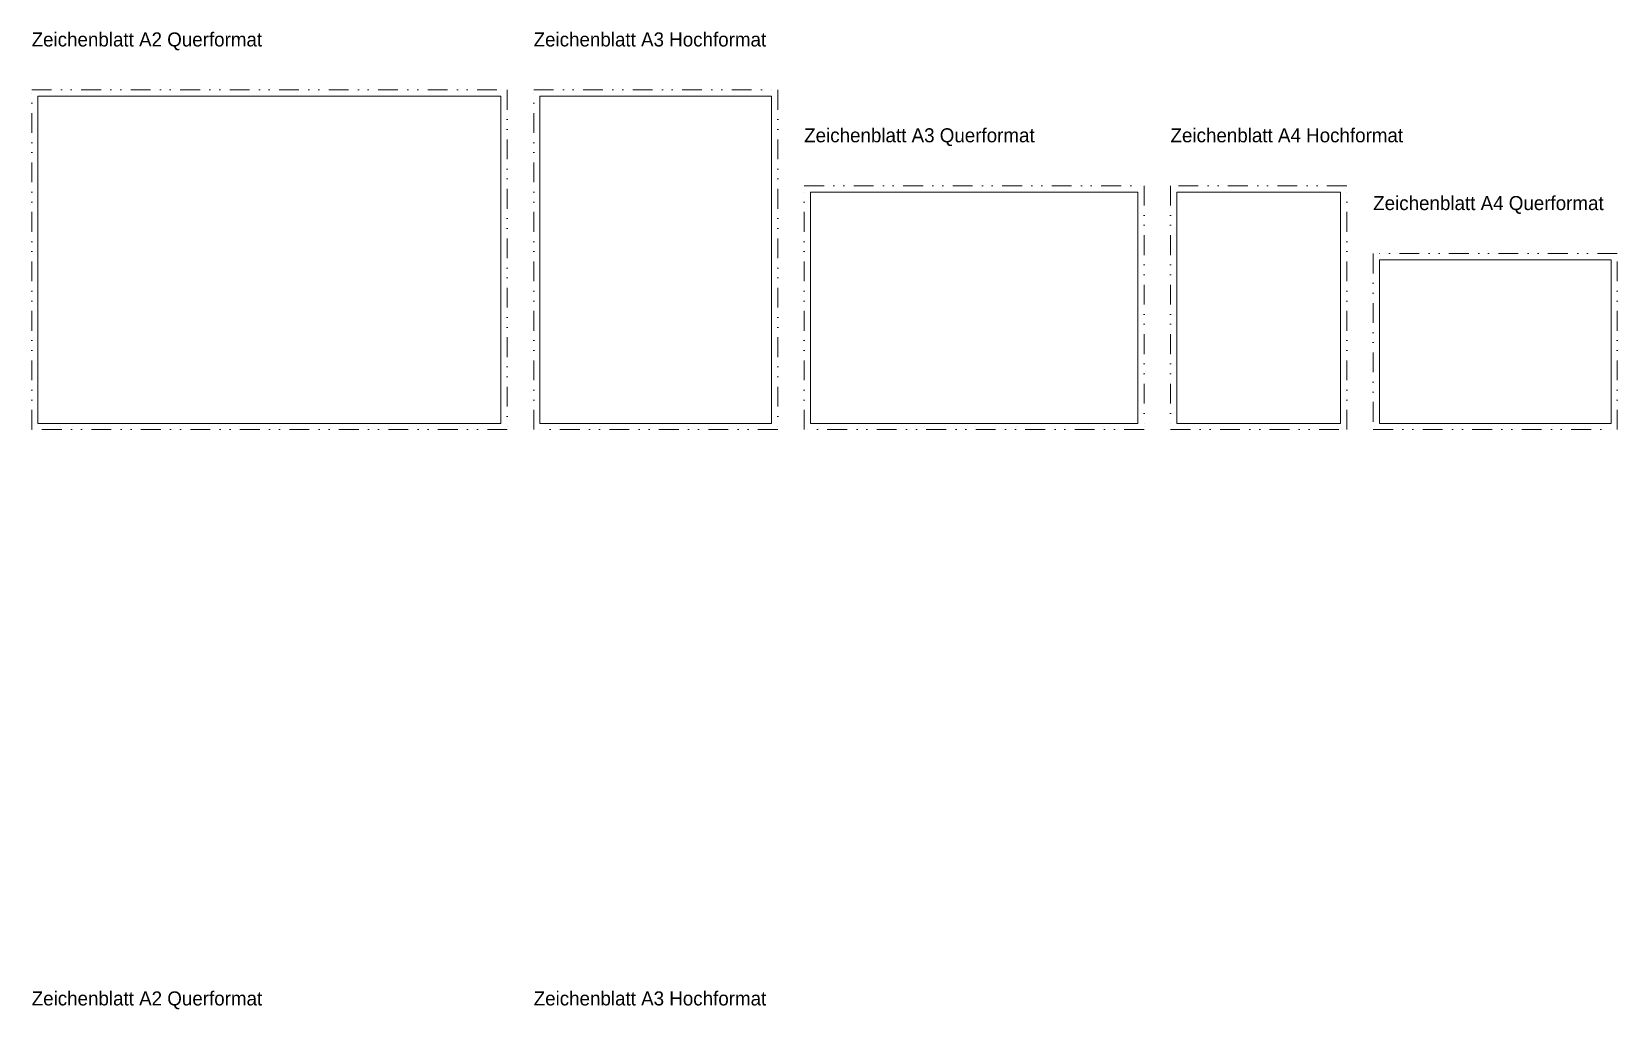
# Model space of a CAD drawing. Header units: millimetres. Extents: x -2160 to 2026, y -3062 to 969.
# Drawn here: x -8 to 2026, y -752 to 503 of the extents above; entities that cross this region are included whole.
import ezdxf
from ezdxf.enums import TextEntityAlignment as Align

# ---------------------------------------------------------------- set-up
doc = ezdxf.new("R2010")
doc.units = ezdxf.units.MM
doc.linetypes.add('DIVIDEX2', pattern=[63.5, 25.4, -12.65, 0.1, -12.6, 0.1, -12.65])
for name, color, linetype, lineweight, true_color in [('Blattformate', 2, 'Continuous', 5, 0xffff00), ('Legende', 7, 'Continuous', 5, 0x000000), ('unbeschnitten', 7, 'DIVIDEX2', 0, 0x000000)]:
    doc.layers.add(name, color=color, linetype=linetype, lineweight=lineweight, true_color=true_color)
doc.styles.add('textstyle212', font='')
doc.styles.add('textstyle216', font='')
doc.styles.add('textstyle220', font='')
doc.styles.add('textstyle221', font='')
doc.styles.add('textstyle223', font='')
doc.styles.add('textstyle228', font='')
doc.styles.add('textstyle229', font='')
doc.styles.get('textstyle212').set_extended_font_data('TGL 31034-1')
doc.styles.get('textstyle216').set_extended_font_data('TGL 31034-1')
doc.styles.get('textstyle220').set_extended_font_data('TGL 31034-1')
doc.styles.get('textstyle221').set_extended_font_data('TGL 31034-1')
doc.styles.get('textstyle223').set_extended_font_data('TGL 31034-1')
doc.styles.get('textstyle228').set_extended_font_data('TGL 31034-1')
doc.styles.get('textstyle229').set_extended_font_data('TGL 31034-1')

msp = doc.modelspace()

# ---------------------------------------------------------------- linework, layer by layer
at = {"layer": 'Blattformate'}
for p, q in [((0, 0), (0, 420)), ((0, 420), (594, 420)), ((594, 0), (594, 420)), ((644, 0), (644, 420)), ((644, 420), (941, 420)), ((941, 0), (941, 420)), ((991.1, 0), (991.1, 297)), ((991.1, 297), (1411.1, 297)), ((1411.1, 0), (1411.1, 297)), ((1461.1, 0), (1461.1, 297)), ((1461.1, 297), (1671.1, 297)), ((1671.1, 0), (1671.1, 297)), ((2018.1, 210), (1721.1, 210)), ((1721.1, 210), (1721.1, 0)), ((2018.1, 0), (2018.1, 210)), ((0, 0), (594, 0)), ((644, 0), (941, 0)), ((991.1, 0), (1411.1, 0)), ((1461.1, 0), (1671.1, 0)), ((1721.1, 0), (2018.1, 0))]:
    msp.add_line(p, q, dxfattribs=at)
at = {"layer": 'unbeschnitten'}
for p, q in [((-8, 428), (602, 428)), ((-8, -8), (-8, 428)), ((602, 428), (602, -8)), ((636, 428), (949, 428)), ((636, -8), (636, 428)), ((949, 428), (949, -8)), ((983.1, 305), (1419.1, 305)), ((983.1, -8), (983.1, 305)), ((1419.1, 305), (1419.1, -8)), ((1679.1, 305), (1453.1, 305)), ((1453.1, 305), (1453.1, -8)), ((1679.1, -8), (1679.1, 305)), ((2026.1, 218), (1713.1, 218)), ((1713.1, 218), (1713.1, -8)), ((2026.1, -8), (2026.1, 218)), ((602, -8), (-8, -8)), ((949, -8), (636, -8)), ((1419.1, -8), (983.1, -8)), ((1453.1, -8), (1679.1, -8)), ((1713.1, -8), (2026.1, -8))]:
    msp.add_line(p, q, dxfattribs=at)

# ---------------------------------------------------------------- texts
at = {"layer": 'Legende'}
for s, style, p in [('Zeichenblatt A2 Querformat', 'textstyle212', (-8.1, 501.8)), ('Zeichenblatt A3 Hochformat', 'textstyle228', (635.9, 501.8)), ('Zeichenblatt A3 Querformat', 'textstyle221', (983, 378.8)), ('Zeichenblatt A4 Hochformat', 'textstyle220', (1453, 378.8)), ('Zeichenblatt A4 Querformat', 'textstyle223', (1713, 291.8)), ('Zeichenblatt A2 Querformat', 'textstyle216', (-8, -729)), ('Zeichenblatt A3 Hochformat', 'textstyle229', (636, -729))]:
    msp.add_text(s, height=18, dxfattribs=dict(at, style=style)).set_placement(p, align=Align.TOP_LEFT)

doc.saveas('drawing.dxf')
